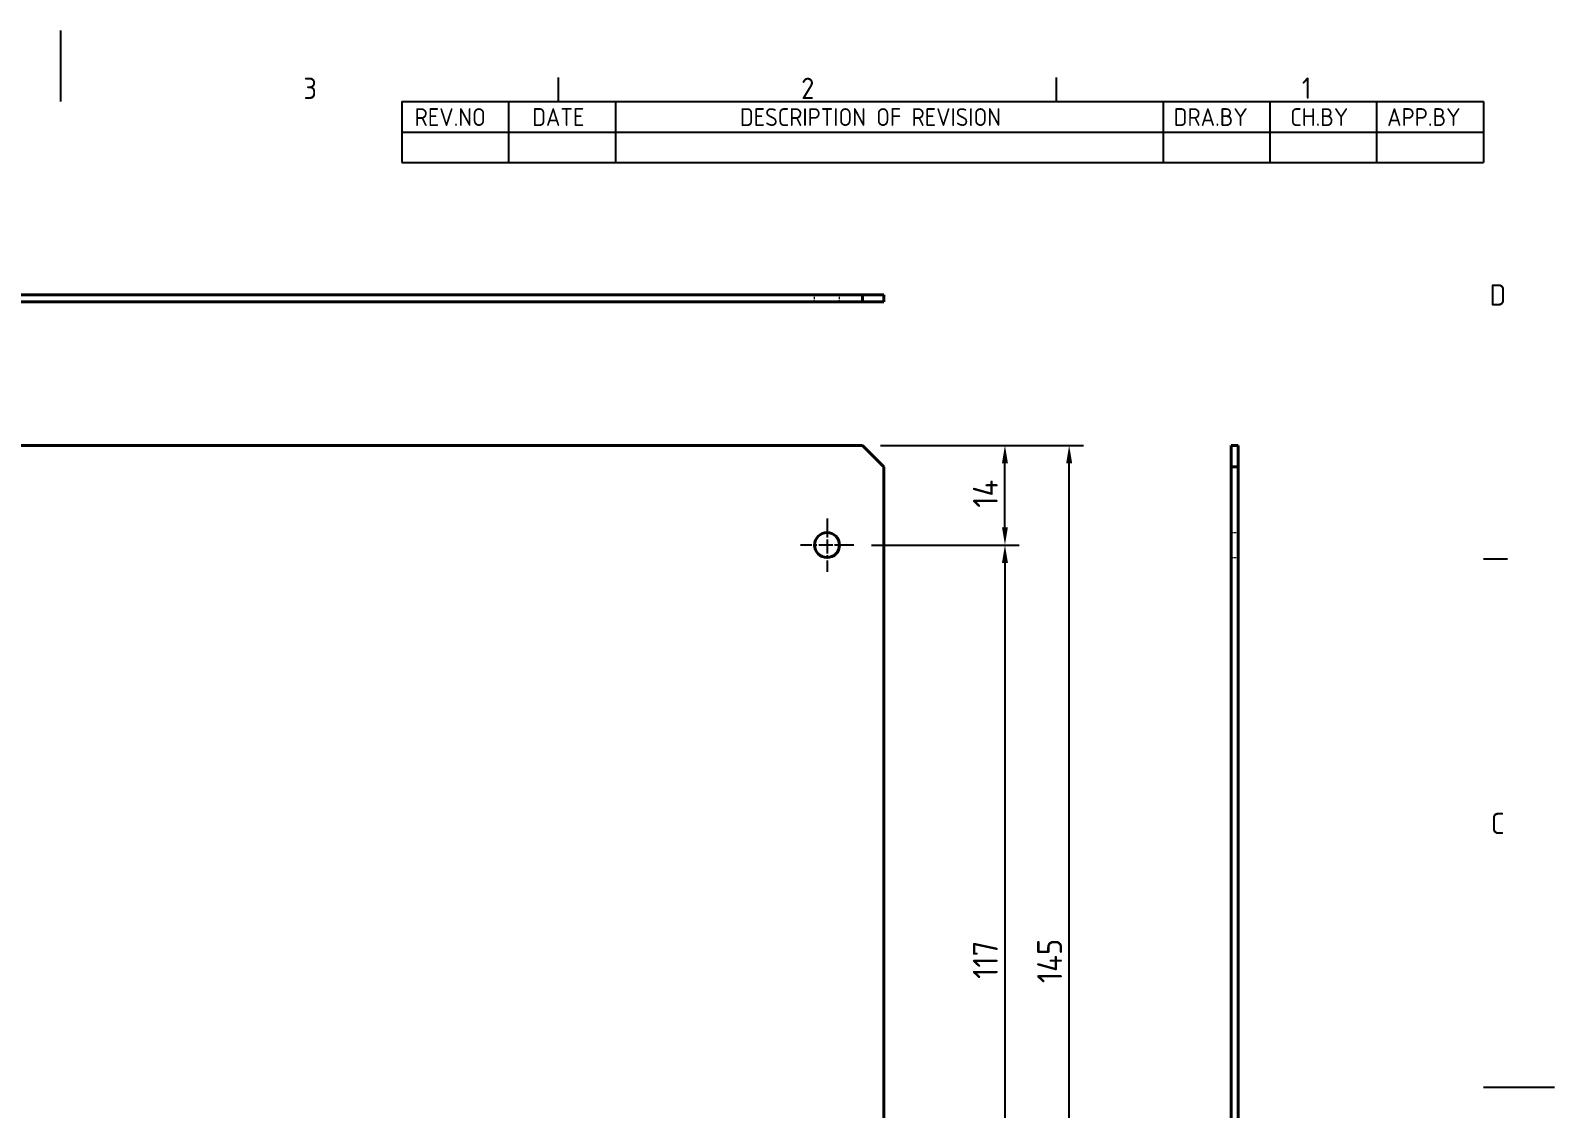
# Model space of a CAD drawing. Header units: millimetres. Extents: x 0 to 420, y 0 to 297.
# Drawn here: x 205.8 to 420, y 145.5 to 297 of the extents above; entities that cross this region are included whole.
import ezdxf

# ---------------------------------------------------------------- set-up
doc = ezdxf.new("R2010")
doc.units = ezdxf.units.MM
doc.linetypes.add('CHAIN', pattern=[0.35429999999999995, 0.2362, -0.0295, 0.0591, -0.0295])
doc.linetypes.add('DASHED', pattern=[0.2067, 0.1654, -0.0413])
doc.layers.get('0').update_dxf_attribs({"color": 3, "lineweight": 25})
for name, color, linetype, lineweight in [('가려진 것(ISO)', 2, 'DASHED', 18), ('가시적인 것(ISO)', 3, 'Continuous', 40), ('경계(ISO)', 7, 'Continuous', 25), ('기호(ISO)', 5, 'Continuous', 25), ('중심 표식(ISO)', 1, 'Continuous', 25), ('치수(ISO)', 2, 'Continuous', 25)]:
    doc.layers.add(name, color=color, linetype=linetype, lineweight=lineweight)
doc.styles.add('ISO ProportionalPSTEK', font='isocp.shx')
doc.styles.add('문자 텍스트_PSTEK_POSCO', font='isocp.shx')
doc.styles.add('치수 텍스트_PSTEK_POSCO', font='isocp.shx')
doc.dimstyles.new('치수_PSTEK_POSCO', dxfattribs={"dimtxt": 3.5, "dimasz": 2.5, "dimexe": 2, "dimexo": 2.5, "dimgap": 1, "dimtad": 1, "dimrnd": 1e-08, "dimdsep": 46, "dimtxsty": '치수 텍스트_PSTEK_POSCO', "dimcen": 0.09, "dimdle": 10, "dimclrd": 7, "dimclre": 7, "dimclrt": 2, "dimadec": 1, "dimazin": 2, "dimtfac": 1, "dimtmove": 0, "dimatfit": 3, "dimfxl": 0, "dimtolj": 1, "dimlwd": -1, "dimlwe": -1, "dimarcsym": 0})

# ---------------------------------------------------------------- blocks, each defined once
blk = doc.blocks.new('경계 Default Border')
at = {"layer": '경계(ISO)'}
for p, q in [((280, 287.0000076293945), (280, 290.4000091552734)), ((350, 287.0000076293945), (350, 290.4000091552734)), ((410, 222.7499961853027), (413.4000015258789, 222.7499961853027))]:
    blk.add_line(p, q, dxfattribs=at)
at = {"layer": '경계(ISO)', "flags": 128}
for points in [[(210, 297.0000076293945), (210, 287.0000076293945)], [(420, 148.5000038146973), (410, 148.5000038146973)]]:
    blk.add_lwpolyline(points, dxfattribs=at)
at = {"layer": '경계(ISO)', "color": 2, "char_height": 3.00000011920929, "attachment_point": 7, "style": '문자 텍스트_PSTEK_POSCO'}
for s, insert in [('3', (244.1685395229535, 287.3713945155963)), ('2', (314.127739416884, 287.3713945155963)), ('1', (384.4860661041481, 287.4)), ('D', (410.878270202895, 258.3463944559917)), ('C', (411.0445395201643, 184.0963944559917))]:
    blk.add_mtext(s, dxfattribs=dict(at, insert=insert))
blk = doc.blocks.new('리비전 내역')
at = {"layer": '기호(ISO)'}
for p, q in [((258, 287.0000076293945), (410, 287.0000076293945)), ((258, 287.0000076293945), (258, 282.7200076293945)), ((273, 287.0000076293945), (273, 282.7200076293945)), ((288, 287.0000076293945), (288, 282.7200076293945)), ((365, 287.0000076293945), (365, 282.7200076293945)), ((380, 287.0000076293945), (380, 282.7200076293945)), ((395, 287.0000076293945), (395, 282.7200076293945)), ((410, 287.0000076293945), (410, 282.7200076293945)), ((258, 282.7200076293945), (410, 282.7200076293945)), ((258, 282.7200076293945), (258, 278.4400076293945)), ((273, 282.7200076293945), (273, 278.4400076293945)), ((288, 282.7200076293945), (288, 278.4400076293945)), ((365, 282.7200076293945), (365, 278.4400076293945)), ((380, 282.7200076293945), (380, 278.4400076293945)), ((395, 282.7200076293945), (395, 278.4400076293945)), ((410, 282.7200076293945), (410, 278.4400076293945)), ((258, 278.4400076293945), (410, 278.4400076293945))]:
    blk.add_line(p, q, dxfattribs=at)
at = {"layer": '기호(ISO)', "color": 2, "char_height": 2.5, "attachment_point": 7, "style": 'ISO ProportionalPSTEK'}
for s, insert in [('REV.NO', (259.7871163682308, 283.5831900503393)), ('DATE', (276.3142317728366, 283.5831900503393)), ('DESCRIPTION OF REVISION', (305.5070204333629, 283.5831900503393)), ('DRA.BY', (366.4757339553204, 283.5831900503393)), ('CH.BY', (382.8642915086117, 283.5831900503393)), ('APP.BY', (396.4777339604404, 283.5831900503393))]:
    blk.add_mtext(s, dxfattribs=dict(at, insert=insert))
blk = doc.blocks.new('*D24')
at = {"layer": 'Defpoints', "color": 0}
for p in [(322.7592286078283, 238.7004385782232), (351.784953626325, 238.7004385782232), (322.7592286078283, 93.70043857822326)]:
    blk.add_point(p, dxfattribs=at)
at = {"layer": '치수(ISO)', "color": 7}
for p, q in [((325.2592286078283, 238.7004385782232), (353.784953626325, 238.7004385782232)), ((351.784953626325, 96.20043857822326), (351.784953626325, 236.2004385782232)), ((325.2592286078283, 93.70043857822326), (353.784953626325, 93.70043857822324))]:
    blk.add_line(p, q, dxfattribs=at)
for points in [[(351.3682869596583, 236.2004385782232), (352.2016202929917, 236.2004385782232), (351.784953626325, 238.7004385782232)], [(351.3682869596583, 96.20043857822326), (352.2016202929917, 96.20043857822324), (351.784953626325, 93.70043857822326)]]:
    blk.add_solid(points, dxfattribs=at)
at = {"layer": '치수(ISO)', "color": 2, "insert": (349.034953626325, 163.1529512048079), "char_height": 3.5, "attachment_point": 4, "rotation": 90, "style": '치수 텍스트_PSTEK_POSCO'}
blk.add_mtext('\\A1;145', dxfattribs=at)
blk = doc.blocks.new('*D25')
at = {"layer": 'Defpoints', "color": 0}
for p in [(321.5092286078283, 224.7004385782232), (321.5092286078283, 107.7004385782232), (342.7592286078283, 107.7004385782232)]:
    blk.add_point(p, dxfattribs=at)
at = {"layer": '치수(ISO)', "color": 7}
for p, q in [((324.0092286078283, 224.7004385782232), (344.7592286078283, 224.7004385782232)), ((342.7592286078283, 222.2004385782232), (342.7592286078283, 110.2004385782232)), ((324.0092286078283, 107.7004385782232), (344.7592286078283, 107.7004385782232))]:
    blk.add_line(p, q, dxfattribs=at)
for points in [[(342.3425619411616, 222.2004385782232), (343.175895274495, 222.2004385782232), (342.7592286078283, 224.7004385782232)], [(342.3425619411616, 110.2004385782232), (343.175895274495, 110.2004385782232), (342.7592286078283, 107.7004385782232)]]:
    blk.add_solid(points, dxfattribs=at)
at = {"layer": '치수(ISO)', "color": 2, "insert": (340.0092286078283, 163.7504385782233), "char_height": 3.5, "attachment_point": 4, "rotation": 90, "style": '치수 텍스트_PSTEK_POSCO'}
blk.add_mtext('\\A1;117', dxfattribs=at)
blk = doc.blocks.new('*D30')
at = {"layer": 'Defpoints', "color": 0}
for p in [(322.7592286078283, 238.7004385782232), (342.7592286078283, 238.7004385782232), (321.5092286078283, 224.7004385782232)]:
    blk.add_point(p, dxfattribs=at)
at = {"layer": '치수(ISO)', "color": 7}
for p, q in [((325.2592286078283, 238.7004385782232), (344.7592286078283, 238.7004385782232)), ((342.7592286078283, 227.2004385782232), (342.7592286078283, 236.2004385782232)), ((324.0092286078283, 224.7004385782232), (344.7592286078283, 224.7004385782232))]:
    blk.add_line(p, q, dxfattribs=at)
for points in [[(342.3425619411616, 236.2004385782232), (343.175895274495, 236.2004385782232), (342.7592286078283, 238.7004385782232)], [(342.3425619411616, 227.2004385782232), (343.175895274495, 227.2004385782232), (342.7592286078283, 224.7004385782232)]]:
    blk.add_solid(points, dxfattribs=at)
at = {"layer": '치수(ISO)', "color": 2, "insert": (340.0092286078283, 229.9504385782232), "char_height": 3.5, "attachment_point": 4, "rotation": 90, "style": '치수 텍스트_PSTEK_POSCO'}
blk.add_mtext('\\A1;14', dxfattribs=at)

msp = doc.modelspace()

# ---------------------------------------------------------------- linework, layer by layer
at = {"layer": '가려진 것(ISO)', "ltscale": 1.904596567153931}
for p, q in [((316.009228607856, 258.8611089624177), (316.009228607856, 259.8611089624177)), ((319.509228607856, 258.8611089624177), (319.509228607856, 259.8611089624177)), ((374.5460789660029, 226.4504385782232), (375.5460789660029, 226.4504385782232)), ((374.5460789660029, 222.9504385782232), (375.5460789660029, 222.9504385782232))]:
    msp.add_line(p, q, dxfattribs=at)
at = {"layer": '가시적인 것(ISO)'}
for p, q in [((322.7592286078559, 259.8611089624219), (54.75922860785595, 259.8611089624219)), ((325.759228607856, 259.861108962421), (322.7592286078559, 259.8611089624219)), ((322.7592286078559, 259.8611089624219), (322.7592286078559, 258.8611089624219)), ((325.759228607856, 258.861108962421), (325.759228607856, 259.861108962421)), ((54.75922860785593, 258.8611089624219), (322.7592286078559, 258.8611089624219)), ((322.7592286078559, 258.8611089624219), (325.759228607856, 258.861108962421)), ((54.75922860782829, 238.7004385782232), (322.7592286078283, 238.7004385782232)), ((322.7592286078283, 238.7004385782232), (325.7592286078283, 235.7004385782232)), ((374.5460789660044, 238.7004385782232), (374.5460789660053, 235.7004385782232)), ((375.5460789660044, 238.7004385782232), (374.5460789660044, 238.7004385782232)), ((375.5460789660053, 235.7004385782232), (375.5460789660044, 238.7004385782232)), ((325.7592286078283, 235.7004385782232), (325.7592286078283, 96.70043857822324)), ((374.5460789660053, 235.7004385782232), (375.5460789660053, 235.7004385782232)), ((374.5460789660053, 235.7004385782232), (374.5460789660053, 96.70043857822324)), ((375.5460789660053, 96.70043857822324), (375.5460789660053, 235.7004385782232))]:
    msp.add_line(p, q, dxfattribs=at)
msp.add_circle((317.7592286078283, 224.7004385782232), 1.75, dxfattribs=at)
at = {"layer": '중심 표식(ISO)', "linetype": 'CHAIN', "ltscale": 8.333955764770508}
for p, q in [((317.7592286078283, 228.4504385782232), (317.7592286078283, 220.9504385782232)), ((321.5092286078283, 224.7004385782232), (314.0092286078283, 224.7004385782232))]:
    msp.add_line(p, q, dxfattribs=at)

# ---------------------------------------------------------------- block references
msp.add_blockref('경계 Default Border', (0, 0))
at = {"layer": '기호(ISO)'}
msp.add_blockref('리비전 내역', (0, 0), dxfattribs=at)

# ---------------------------------------------------------------- dimensions: what is measured, and where the dimension line sits
at = {"layer": '치수(ISO)', "color": 7}
for base, p1, p2, picture, middle in [((342.7592286078283, 238.7004385782232), (321.5092286078283, 224.7004385782232), (322.7592286078283, 238.7004385782232), '*D30', (342.7592286078283, 231.7004385782232)), ((351.784953626325, 238.7004385782232), (322.7592286078283, 93.70043857822326), (322.7592286078283, 238.7004385782232), '*D24', (351.784953626325, 166.2004385782232)), ((342.7592286078283, 107.7004385782232), (321.5092286078283, 224.7004385782232), (321.5092286078283, 107.7004385782232), '*D25', (342.7592286078283, 166.2004385782232))]:
    dim = msp.add_linear_dim(base=base, p1=p1, p2=p2, angle=90, dimstyle='치수_PSTEK_POSCO', override={"dimdec": 2, "dimtp": 0, "dimtm": -0, "dimtdec": 2, "dimtofl": 0, "dimatfit": 1}, dxfattribs=at)
    dim.commit()
    dim.dimension.update_dxf_attribs({"geometry": picture, "text_midpoint": middle, "dimtype": 160})

doc.saveas('drawing.dxf')
